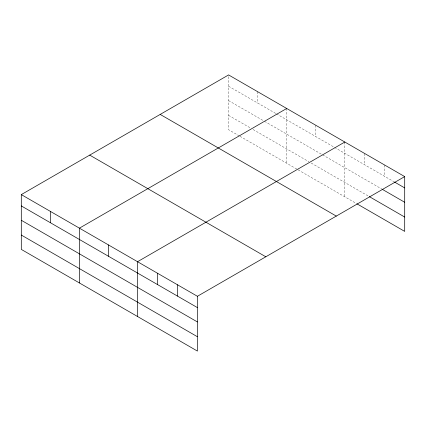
<?xml version="1.0" encoding="UTF-8"?>
<svg xmlns="http://www.w3.org/2000/svg" width="426" height="426" viewBox="0 0 426 426"><rect width="100%" height="100%" fill="white"/><g stroke="black" fill="none" stroke-linecap="round" stroke-linejoin="round"><path stroke-width="0.32" stroke-dasharray="2.13 1.6" d="M228.592 86.249L275.883 113.55M276.453 113.88L334 147.103M334.57 147.428L393.864 181.668M228.592 100.595L263.918 120.989M264.487 121.314L322.035 154.542M322.604 154.867L381.888 189.096M228.592 115.371L250.813 128.205M253.092 129.52L308.93 161.758M311.209 163.073L368.772 196.306M239.417 135.969L228.592 129.722L228.592 74.928M239.987 136.299L297.534 169.521M298.104 169.852L356.227 203.41M384.742 165.075L384.742 176.396M364.784 153.552L364.784 164.873M344.826 142.028L344.826 196.823M315.767 125.255L315.767 136.576M286.709 108.481L286.709 163.275M257.65 91.702L257.65 103.023"/><path stroke-width="0.64" d="M21.3 194.607L197.408 296.278L197.408 351.072L21.3 249.402L21.3 194.607L228.592 74.928L404.7 176.598L404.7 231.393L356.802 203.74M286.709 108.481L79.417 228.16L79.417 282.955M344.826 142.028L137.529 261.713L137.529 316.507M197.408 296.278L404.7 176.598M394.433 181.993L404.7 187.919M382.463 189.426L404.7 202.265M369.342 196.636L404.7 217.047M160.187 114.418L336.295 216.094M89.705 155.112L265.813 256.787M21.3 205.928L197.408 307.599M21.3 220.274L197.408 321.944M21.3 235.051L197.408 336.726M177.45 284.754L177.45 296.075M157.487 273.236L157.487 284.552M108.47 244.934L108.47 256.255M50.359 211.381L50.359 222.702"/></g></svg>
